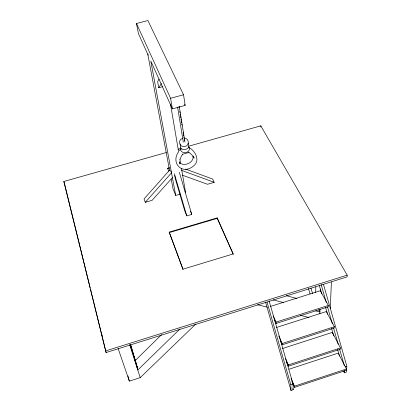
<?xml version="1.0" encoding="UTF-8"?>
<svg xmlns="http://www.w3.org/2000/svg" width="411" height="411" viewBox="0 0 411 411"><rect width="100%" height="100%" fill="white"/><g stroke="black" fill="none" stroke-linecap="round" stroke-linejoin="round"><path stroke-width="0.62" d="M179.735 161.533L180.013 163.958L179.345 162.396M315.699 292.617L315.807 286.888M320.4 291.62L320.421 290.695L270.274 306.488M319.866 313.865L319.984 309.401M320.452 291.635L320.518 289.103M320.421 290.695L328.317 305.481L328.261 306.858L276.125 323.447L274.312 319.506M330.244 308.671L331.415 282.008M332.288 333.264L332.335 332.407L282.378 348.549M276.32 327.505L326.375 311.538L334.369 326.699L334.302 328.019L282.265 344.798L280.163 340.174M332.335 332.407L340.431 347.942L340.349 349.211L288.419 366.17L286.359 361.608M188.541 146.249L260.785 125.843L347.187 275.154L347.069 276.896L106.095 352.551L63.813 181.482L166.311 152.532M323.514 284.504L346.853 366.304L346.386 372.109L344.248 372.818L344.423 370.496M288.995 369.227L338.248 353.116L346.447 369.016L346.35 370.239L294.517 387.378L291.908 381.542M180.203 143.958L180.65 147.893M180.075 159.298L181.282 156.308L182.72 154.156M188.675 147.081C187.375 149.732 183.285 150.411 181.076 148.525M178.184 152.347C170.919 163.1 182.243 175.497 193.524 165.982C200.717 160.547 195.215 150.678 188.798 147.379M159.155 79.01L157.629 81.589L158.738 87.713L162.658 86.649M158.738 87.713L161.487 83.433M179.36 150.667L180.028 149.861L181.2 149.527M169.712 170.01L144.061 198.934L145.258 202.325L152.106 200.337L172.384 177.675M145.258 202.325L171.49 172.867M179.931 328.964L137.783 370.018L135.178 360.622L161.651 334.544M118.152 348.585L129.342 381.125L140.223 377.642L195.903 323.935M182.587 138.558C177.593 139.262 179.309 147.724 184.21 146.439C189.343 146.866 189.687 138.379 184.745 138.337M265.542 302.09L290.983 390.45L293.166 389.726L293.038 384.064L269.092 300.857M290.983 390.45L290.829 384.788L293.038 384.064M345.23 366.838L346.853 366.304M294.517 387.378L294.497 386.186L346.447 369.016M288.419 366.17L288.378 364.927L340.431 347.942M282.265 344.798L282.213 343.498L334.369 326.699M276.125 323.447L276.058 322.101L328.317 305.481M105.504 350.958L347.187 275.154M169.188 232.112L217.178 217.881L233.222 253.926L182.967 269.184L169.188 232.112L183.059 269.657M169.286 232.585L217.239 218.364L217.178 217.881M174.69 175.538L175.24 178.549L184.78 210.915L186.789 215.888L191.762 214.419L179.345 172.307M185.582 169.07L212.687 179.073L214.193 182.325L207.493 184.272L182.386 175.189M171.212 179.196L172.985 188.644L175.703 195.441L180.352 194.09M168.669 171.074L167.56 168.325L169.306 167.827M182.643 154.248L188.983 152.45M178.045 149.219L181.128 148.345M175.703 195.441L150.786 61.013L172.384 108.884L185.161 105.37L183.542 94.746L147.903 20.55L136.483 23.504L138.461 33.692L147.832 54.468L169.558 170.375M136.483 23.504L170.591 98.286L183.542 94.746M167.56 168.325L169.358 167.929M257.512 304.726L267.463 307.197M300.42 315.391L309.123 317.554M273.074 299.871L283.549 302.578M315.602 310.86L319.912 311.975L318.736 309.704M286.354 295.689L296.896 298.504M181.076 163.732C186.055 166.111 193.935 162.088 193.088 156.159M181.554 170.37L214.193 182.325M188.772 152.327L191.773 154.731L194.156 158.178L193.227 156.118M184.611 104.214L185.161 105.37M273.202 315.9L276.058 322.101M278.786 335.987L282.213 343.498M285.542 358.649L288.378 364.927M291.096 378.593L294.497 386.186M217.239 218.364L233.278 254.404M185.109 191.449L185.577 192.574L181.477 168.541M190.401 211.115L191.762 214.419M170.586 170.647L171.264 172.312M101.363 333.336L102.139 335.468M63.813 181.482L64.383 183.162M130.102 344.747L137.444 367.711L136.55 364.608M129.671 344.68L140.223 377.642M310.952 288.142L312.591 293.66M308.45 288.45L310.084 293.957M147.862 53.944L148.222 55.172M174.367 173.735L186.789 215.888M130.775 344.927L136.19 363.381M130.513 344.721L135.178 360.622M292.812 388.503L293.166 389.726M267.047 302.167L290.829 384.788M321.161 284.576L326.252 302.419M327.48 306.724L332.396 323.95M333.449 327.644L338.191 344.254M339.599 349.175L344.341 365.785M319.249 285.265L321.71 293.901M325.584 307.464L327.521 314.245M331.569 328.425L333.686 335.823M337.554 349.391L339.491 356.173M343.719 370.969L344.248 372.818M127.944 375.844L129.342 381.125M64.537 183.789L90.148 287.787M90.451 289.031L106.095 352.551M188.243 143.141L188.793 146.347M170.483 104.034L178.677 152.101M179.864 159.057L180.614 163.48M170.591 98.286L172.384 108.884M180.593 147.806C179.196 155.05 191.963 153.627 188.89 146.968M177.614 107.122L183.291 142.155M179.016 106.521L179.217 107.769M179.818 111.525L180.018 112.778M180.218 114.027L180.419 115.28M180.619 116.529L180.819 117.782M181.02 119.031L181.22 120.284M181.421 121.538L181.621 122.786M181.821 124.04L182.022 125.288M183.121 132.172L183.321 133.421M183.522 134.674L183.722 135.928M183.923 137.176L184.123 138.43M184.323 139.678L184.524 140.932M179.247 106.351L184.945 142.016M260.785 125.843L260.851 127.014"/></g></svg>
